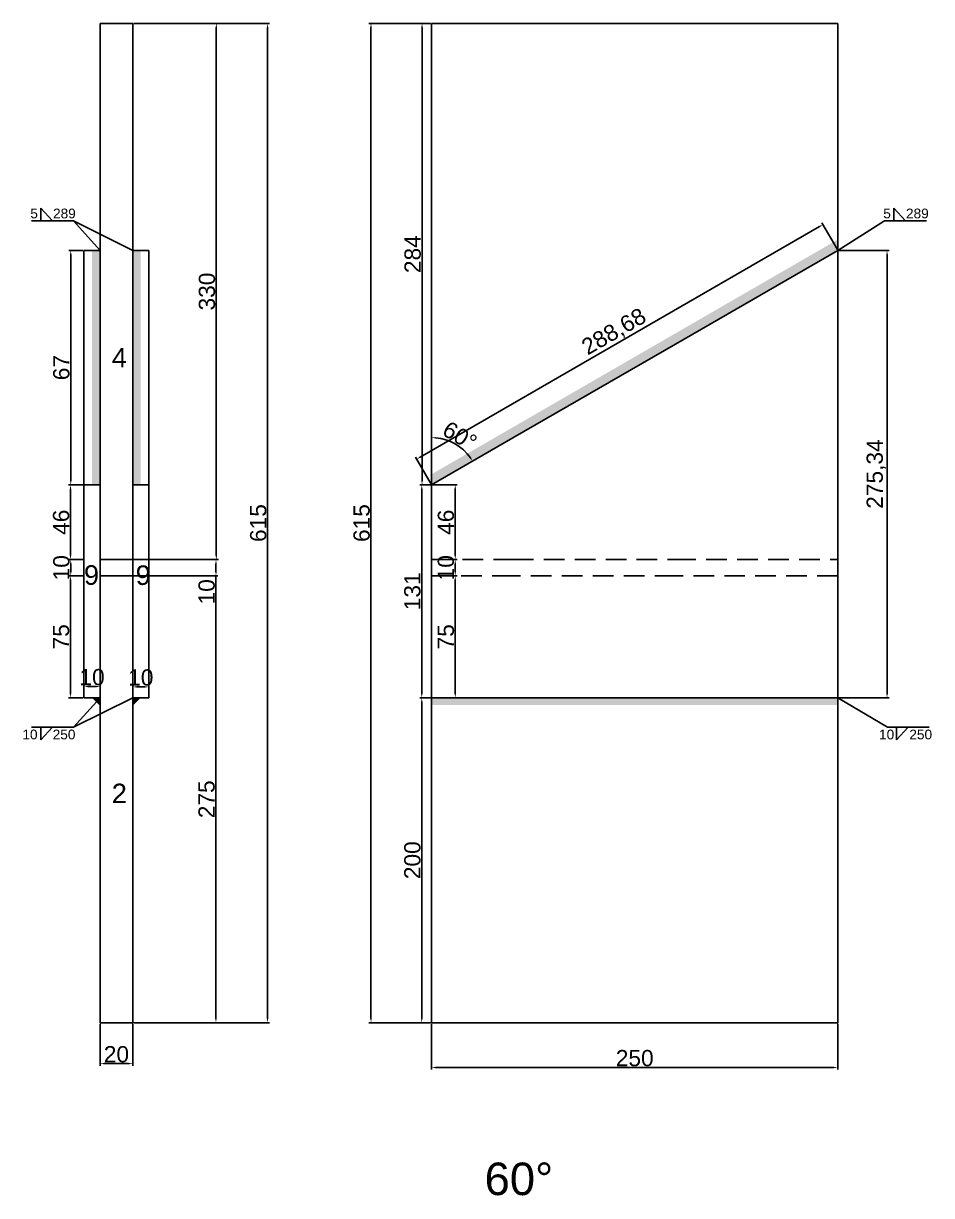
# Model space of a CAD drawing. Header units: millimetres. Extents: x 2042 to 7979, y 1265 to 2032.
# Drawn here: x 3446 to 4005, y 1265 to 1987 of the extents above; entities that cross this region are included whole.
import ezdxf

# ---------------------------------------------------------------- set-up
doc = ezdxf.new("R2010")
doc.units = ezdxf.units.MM
doc.linetypes.add('DASHED', pattern=[19.05, 12.7, -6.35])
for name, color, linetype in [('尺寸标注', 6, 'Continuous'), ('标号', 4, 'Continuous'), ('焊缝', 250, 'Continuous')]:
    doc.layers.add(name, color=color, linetype=linetype)
doc.styles.get("Standard").update_dxf_attribs({"font": 'arial.ttf'})
doc.dimstyles.new('ISO-25-JHF', dxfattribs={"dimtxt": 10, "dimasz": 2.5, "dimexe": 1.25, "dimexo": 0.625, "dimtad": 1, "dimtxsty": 'Standard', "dimcen": 2.5, "dimadec": 0, "dimazin": 0, "dimtfac": 1, "dimtmove": 0, "dimatfit": 3, "dimfxl": 0, "dimarcsym": 0})

# ---------------------------------------------------------------- blocks, each defined once
blk = doc.blocks.new('*D192')
at = {"layer": 'Defpoints', "color": 0, "transparency": 16777216}
for p in [(3697.41, 1957.78), (3797.41, 1760.38), (3716.12, 1724.95), (3697.41, 1702.65), (3697.41, 1342.78)]:
    blk.add_point(p, dxfattribs=at)
at = {"layer": '尺寸标注', "color": 0, "lineweight": -2, "transparency": 16777216}
blk.add_arc((3697.41, 1702.65), 29.11, 34.92197, 85.07803, dxfattribs=at)
at = {"layer": '尺寸标注', "color": 0, "transparency": 16777216}
for points in [[(3699.89, 1731.24), (3699.92, 1732.07), (3697.41, 1731.76)], [(3721.63, 1719.54), (3720.93, 1719.09), (3722.62, 1717.2)]]:
    blk.add_solid(points, dxfattribs=at)
at = {"layer": '尺寸标注', "color": 0, "transparency": 16777216, "insert": (3714.83, 1732.82), "char_height": 10, "attachment_point": 5, "rotation": 330}
blk.add_mtext('60°', dxfattribs=at)
blk = doc.blocks.new('*D193')
at = {"layer": 'Defpoints', "color": 0, "transparency": 16777216}
for p in [(3697.41, 1371.65), (3947.41, 1371.65), (3947.41, 1344.06)]:
    blk.add_point(p, dxfattribs=at)
at = {"layer": '尺寸标注', "color": 0, "lineweight": -2, "transparency": 16777216}
for p, q in [((3697.41, 1371.02), (3697.41, 1342.81)), ((3947.41, 1371.02), (3947.41, 1342.81)), ((3699.91, 1344.06), (3944.91, 1344.06))]:
    blk.add_line(p, q, dxfattribs=at)
at = {"layer": '尺寸标注', "color": 0, "transparency": 16777216}
for points in [[(3699.91, 1344.47), (3699.91, 1343.64), (3697.41, 1344.06)], [(3944.91, 1344.47), (3944.91, 1343.64), (3947.41, 1344.06)]]:
    blk.add_solid(points, dxfattribs=at)
at = {"layer": '尺寸标注', "color": 0, "transparency": 16777216, "insert": (3822.41, 1349.79), "char_height": 10, "attachment_point": 5}
blk.add_mtext('250', dxfattribs=at)
blk = doc.blocks.new('*D255')
at = {"layer": 'Defpoints', "color": 0, "transparency": 16777216}
for p in [(3947.41, 1846.99), (3977.65, 1846.99), (3947.41, 1571.65)]:
    blk.add_point(p, dxfattribs=at)
at = {"layer": '尺寸标注', "color": 0, "lineweight": -2, "transparency": 16777216}
for p, q in [((3948.03, 1846.99), (3978.9, 1846.99)), ((3977.65, 1574.15), (3977.65, 1844.49)), ((3948.03, 1571.65), (3978.9, 1571.65))]:
    blk.add_line(p, q, dxfattribs=at)
at = {"layer": '尺寸标注', "color": 0, "transparency": 16777216}
for points in [[(3977.23, 1844.49), (3978.06, 1844.49), (3977.65, 1846.99)], [(3977.23, 1574.15), (3978.06, 1574.15), (3977.65, 1571.65)]]:
    blk.add_solid(points, dxfattribs=at)
at = {"layer": '尺寸标注', "color": 0, "transparency": 16777216, "insert": (3971.01, 1709.32), "char_height": 10, "attachment_point": 5, "rotation": 90}
blk.add_mtext('275,34', dxfattribs=at)
blk = doc.blocks.new('*D256')
at = {"layer": 'Defpoints', "color": 0, "transparency": 16777216}
for p in [(3697.41, 1646.65), (3711.99, 1646.65), (3697.41, 1571.65)]:
    blk.add_point(p, dxfattribs=at)
at = {"layer": '尺寸标注', "color": 0, "lineweight": -2, "transparency": 16777216}
for p, q in [((3698.03, 1646.65), (3713.24, 1646.65)), ((3711.99, 1574.15), (3711.99, 1644.15)), ((3698.03, 1571.65), (3713.24, 1571.65))]:
    blk.add_line(p, q, dxfattribs=at)
at = {"layer": '尺寸标注', "color": 0, "transparency": 16777216}
for points in [[(3711.58, 1644.15), (3712.41, 1644.15), (3711.99, 1646.65)], [(3711.58, 1574.15), (3712.41, 1574.15), (3711.99, 1571.65)]]:
    blk.add_solid(points, dxfattribs=at)
at = {"layer": '尺寸标注', "color": 0, "transparency": 16777216, "insert": (3706.28, 1609.15), "char_height": 10, "attachment_point": 5, "rotation": 90}
blk.add_mtext('75', dxfattribs=at)
blk = doc.blocks.new('*D257')
at = {"layer": 'Defpoints', "color": 0, "transparency": 16777216}
for p in [(3697.41, 1656.65), (3711.99, 1656.65), (3697.41, 1646.65)]:
    blk.add_point(p, dxfattribs=at)
at = {"layer": '尺寸标注', "color": 0, "lineweight": -2, "transparency": 16777216}
for p, q in [((3698.03, 1656.65), (3713.24, 1656.65)), ((3711.99, 1649.15), (3711.99, 1654.15)), ((3698.03, 1646.65), (3713.24, 1646.65))]:
    blk.add_line(p, q, dxfattribs=at)
at = {"layer": '尺寸标注', "color": 0, "transparency": 16777216}
for points in [[(3711.58, 1654.15), (3712.41, 1654.15), (3711.99, 1656.65)], [(3711.58, 1649.15), (3712.41, 1649.15), (3711.99, 1646.65)]]:
    blk.add_solid(points, dxfattribs=at)
at = {"layer": '尺寸标注', "color": 0, "transparency": 16777216, "insert": (3706.26, 1651.65), "char_height": 10, "attachment_point": 5, "rotation": 90}
blk.add_mtext('10', dxfattribs=at)
blk = doc.blocks.new('*D194')
at = {"layer": 'Defpoints', "color": 0, "transparency": 16777216}
for p in [(3697.41, 1702.65), (3711.99, 1702.65), (3697.41, 1656.65)]:
    blk.add_point(p, dxfattribs=at)
at = {"layer": '尺寸标注', "color": 0, "lineweight": -2, "transparency": 16777216}
for p, q in [((3698.03, 1702.65), (3713.24, 1702.65)), ((3711.99, 1659.15), (3711.99, 1700.15)), ((3698.03, 1656.65), (3713.24, 1656.65))]:
    blk.add_line(p, q, dxfattribs=at)
at = {"layer": '尺寸标注', "color": 0, "transparency": 16777216}
for points in [[(3711.58, 1700.15), (3712.41, 1700.15), (3711.99, 1702.65)], [(3711.58, 1659.15), (3712.41, 1659.15), (3711.99, 1656.65)]]:
    blk.add_solid(points, dxfattribs=at)
at = {"layer": '尺寸标注', "color": 0, "transparency": 16777216, "insert": (3706.26, 1679.65), "char_height": 10, "attachment_point": 5, "rotation": 90}
blk.add_mtext('46', dxfattribs=at)
blk = doc.blocks.new('*D195')
at = {"layer": 'Defpoints', "color": 0, "transparency": 16777216}
for p in [(3691.37, 1702.65), (3697.41, 1702.65), (3697.41, 1571.65)]:
    blk.add_point(p, dxfattribs=at)
at = {"layer": '尺寸标注', "color": 0, "lineweight": -2, "transparency": 16777216}
for p, q in [((3696.78, 1702.65), (3690.12, 1702.65)), ((3691.37, 1574.15), (3691.37, 1700.15)), ((3696.78, 1571.65), (3690.12, 1571.65))]:
    blk.add_line(p, q, dxfattribs=at)
at = {"layer": '尺寸标注', "color": 0, "transparency": 16777216}
for points in [[(3690.96, 1700.15), (3691.79, 1700.15), (3691.37, 1702.65)], [(3690.96, 1574.15), (3691.79, 1574.15), (3691.37, 1571.65)]]:
    blk.add_solid(points, dxfattribs=at)
at = {"layer": '尺寸标注', "color": 0, "transparency": 16777216, "insert": (3685.64, 1637.15), "char_height": 10, "attachment_point": 5, "rotation": 90}
blk.add_mtext('131', dxfattribs=at)
blk = doc.blocks.new('*D196')
at = {"layer": 'Defpoints', "color": 0, "transparency": 16777216}
for p in [(3660.15, 1986.65), (3697.41, 1986.65), (3697.41, 1371.65)]:
    blk.add_point(p, dxfattribs=at)
at = {"layer": '尺寸标注', "color": 0, "lineweight": -2, "transparency": 16777216}
for p, q in [((3696.78, 1986.65), (3658.9, 1986.65)), ((3660.15, 1374.15), (3660.15, 1984.15)), ((3696.78, 1371.65), (3658.9, 1371.65))]:
    blk.add_line(p, q, dxfattribs=at)
at = {"layer": '尺寸标注', "color": 0, "transparency": 16777216}
for points in [[(3659.73, 1984.15), (3660.57, 1984.15), (3660.15, 1986.65)], [(3659.73, 1374.15), (3660.57, 1374.15), (3660.15, 1371.65)]]:
    blk.add_solid(points, dxfattribs=at)
at = {"layer": '尺寸标注', "color": 0, "transparency": 16777216, "insert": (3654.42, 1679.15), "char_height": 10, "attachment_point": 5, "rotation": 90}
blk.add_mtext('615', dxfattribs=at)
blk = doc.blocks.new('*D259')
at = {"layer": 'Defpoints', "color": 0, "transparency": 16777216}
for p in [(3493.52, 1371.65), (3513.52, 1371.65), (3513.52, 1346.45)]:
    blk.add_point(p, dxfattribs=at)
at = {"layer": '尺寸标注', "color": 0, "lineweight": -2, "transparency": 16777216}
for p, q in [((3493.52, 1371.02), (3493.52, 1345.2)), ((3513.52, 1371.02), (3513.52, 1345.2)), ((3496.02, 1346.45), (3511.02, 1346.45))]:
    blk.add_line(p, q, dxfattribs=at)
at = {"layer": '尺寸标注', "color": 0, "transparency": 16777216}
for points in [[(3496.02, 1346.87), (3496.02, 1346.03), (3493.52, 1346.45)], [(3511.02, 1346.87), (3511.02, 1346.03), (3513.52, 1346.45)]]:
    blk.add_solid(points, dxfattribs=at)
at = {"layer": '尺寸标注', "color": 0, "transparency": 16777216, "insert": (3503.52, 1352.18), "char_height": 10, "attachment_point": 5}
blk.add_mtext('20', dxfattribs=at)
blk = doc.blocks.new('*D260')
at = {"layer": 'Defpoints', "color": 0, "transparency": 16777216}
for p in [(3493.52, 1578.53), (3483.52, 1571.65), (3493.52, 1571.65)]:
    blk.add_point(p, dxfattribs=at)
at = {"layer": '尺寸标注', "color": 0, "lineweight": -2, "transparency": 16777216}
for p, q in [((3483.52, 1572.27), (3483.52, 1579.78)), ((3486.02, 1578.53), (3491.02, 1578.53)), ((3493.52, 1572.27), (3493.52, 1579.78))]:
    blk.add_line(p, q, dxfattribs=at)
at = {"layer": '尺寸标注', "color": 0, "transparency": 16777216}
for points in [[(3486.02, 1578.95), (3486.02, 1578.11), (3483.52, 1578.53)], [(3491.02, 1578.95), (3491.02, 1578.11), (3493.52, 1578.53)]]:
    blk.add_solid(points, dxfattribs=at)
at = {"layer": '尺寸标注', "color": 0, "transparency": 16777216, "insert": (3488.52, 1584.26), "char_height": 10, "attachment_point": 5}
blk.add_mtext('10', dxfattribs=at)
blk = doc.blocks.new('*D261')
at = {"layer": 'Defpoints', "color": 0, "transparency": 16777216}
for p in [(3523.52, 1578.32), (3513.52, 1571.65), (3523.52, 1571.65)]:
    blk.add_point(p, dxfattribs=at)
at = {"layer": '尺寸标注', "color": 0, "lineweight": -2, "transparency": 16777216}
for p, q in [((3513.52, 1572.27), (3513.52, 1579.57)), ((3516.02, 1578.32), (3521.02, 1578.32)), ((3523.52, 1572.27), (3523.52, 1579.57))]:
    blk.add_line(p, q, dxfattribs=at)
at = {"layer": '尺寸标注', "color": 0, "transparency": 16777216}
for points in [[(3516.02, 1578.73), (3516.02, 1577.9), (3513.52, 1578.32)], [(3521.02, 1578.73), (3521.02, 1577.9), (3523.52, 1578.32)]]:
    blk.add_solid(points, dxfattribs=at)
at = {"layer": '尺寸标注', "color": 0, "transparency": 16777216, "insert": (3518.52, 1584.05), "char_height": 10, "attachment_point": 5}
blk.add_mtext('10', dxfattribs=at)
blk = doc.blocks.new('*D208')
at = {"layer": 'Defpoints', "color": 0, "transparency": 16777216}
for p in [(3513.52, 1986.65), (3513.52, 1656.65), (3564.99, 1656.65)]:
    blk.add_point(p, dxfattribs=at)
at = {"layer": '尺寸标注', "color": 0, "lineweight": -2, "transparency": 16777216}
for p, q in [((3514.15, 1986.65), (3566.24, 1986.65)), ((3564.99, 1984.15), (3564.99, 1659.15)), ((3514.15, 1656.65), (3566.24, 1656.65))]:
    blk.add_line(p, q, dxfattribs=at)
at = {"layer": '尺寸标注', "color": 0, "transparency": 16777216}
for points in [[(3564.57, 1984.15), (3565.41, 1984.15), (3564.99, 1986.65)], [(3564.57, 1659.15), (3565.41, 1659.15), (3564.99, 1656.65)]]:
    blk.add_solid(points, dxfattribs=at)
at = {"layer": '尺寸标注', "color": 0, "transparency": 16777216, "insert": (3559.26, 1821.65), "char_height": 10, "attachment_point": 5, "rotation": 90}
blk.add_mtext('330', dxfattribs=at)
blk = doc.blocks.new('*D209')
at = {"layer": 'Defpoints', "color": 0, "transparency": 16777216}
for p in [(3564.99, 1656.65), (3564.78, 1646.65), (3564.99, 1646.65)]:
    blk.add_point(p, dxfattribs=at)
at = {"layer": '尺寸标注', "color": 0, "lineweight": -2, "transparency": 16777216}
for p, q in [((3564.37, 1656.65), (3563.53, 1656.65)), ((3564.78, 1654.15), (3564.78, 1649.15)), ((3564.37, 1646.65), (3563.53, 1646.65)), ((3564.78, 1646.65), (3564.78, 1629.55))]:
    blk.add_line(p, q, dxfattribs=at)
at = {"layer": '尺寸标注', "color": 0, "transparency": 16777216}
for points in [[(3564.37, 1654.15), (3565.2, 1654.15), (3564.78, 1656.65)], [(3564.37, 1649.15), (3565.2, 1649.15), (3564.78, 1646.65)]]:
    blk.add_solid(points, dxfattribs=at)
at = {"layer": '尺寸标注', "color": 0, "transparency": 16777216, "insert": (3559.05, 1636.85), "char_height": 10, "attachment_point": 5, "rotation": 90}
blk.add_mtext('10', dxfattribs=at)
blk = doc.blocks.new('*D297')
at = {"layer": 'Defpoints', "color": 0, "transparency": 16777216}
for p in [(3513.52, 1986.65), (3596.52, 1986.65), (3513.52, 1371.65)]:
    blk.add_point(p, dxfattribs=at)
at = {"layer": '尺寸标注', "color": 0, "lineweight": -2, "transparency": 16777216}
for p, q in [((3514.15, 1986.65), (3597.77, 1986.65)), ((3596.52, 1374.15), (3596.52, 1984.15)), ((3514.15, 1371.65), (3597.77, 1371.65))]:
    blk.add_line(p, q, dxfattribs=at)
at = {"layer": '尺寸标注', "color": 0, "transparency": 16777216}
for points in [[(3596.1, 1984.15), (3596.93, 1984.15), (3596.52, 1986.65)], [(3596.1, 1374.15), (3596.93, 1374.15), (3596.52, 1371.65)]]:
    blk.add_solid(points, dxfattribs=at)
at = {"layer": '尺寸标注', "color": 0, "transparency": 16777216, "insert": (3590.79, 1679.15), "char_height": 10, "attachment_point": 5, "rotation": 90}
blk.add_mtext('615', dxfattribs=at)
blk = doc.blocks.new('*D298')
at = {"layer": 'Defpoints', "color": 0, "transparency": 16777216}
for p in [(3513.52, 1646.65), (3513.52, 1371.65), (3564.75, 1371.65)]:
    blk.add_point(p, dxfattribs=at)
at = {"layer": '尺寸标注', "color": 0, "lineweight": -2, "transparency": 16777216}
for p, q in [((3514.15, 1646.65), (3566, 1646.65)), ((3564.75, 1644.15), (3564.75, 1374.15)), ((3514.15, 1371.65), (3566, 1371.65))]:
    blk.add_line(p, q, dxfattribs=at)
at = {"layer": '尺寸标注', "color": 0, "transparency": 16777216}
for points in [[(3564.33, 1644.15), (3565.17, 1644.15), (3564.75, 1646.65)], [(3564.33, 1374.15), (3565.17, 1374.15), (3564.75, 1371.65)]]:
    blk.add_solid(points, dxfattribs=at)
at = {"layer": '尺寸标注', "color": 0, "transparency": 16777216, "insert": (3559.02, 1509.15), "char_height": 10, "attachment_point": 5, "rotation": 90}
blk.add_mtext('275', dxfattribs=at)
blk = doc.blocks.new('*D299')
at = {"layer": 'Defpoints', "color": 0, "transparency": 16777216}
for p in [(3475.2, 1646.65), (3483.52, 1646.65), (3483.52, 1571.65)]:
    blk.add_point(p, dxfattribs=at)
at = {"layer": '尺寸标注', "color": 0, "lineweight": -2, "transparency": 16777216}
for p, q in [((3482.9, 1646.65), (3473.95, 1646.65)), ((3475.2, 1574.15), (3475.2, 1644.15)), ((3482.9, 1571.65), (3473.95, 1571.65))]:
    blk.add_line(p, q, dxfattribs=at)
at = {"layer": '尺寸标注', "color": 0, "transparency": 16777216}
for points in [[(3474.78, 1644.15), (3475.61, 1644.15), (3475.2, 1646.65)], [(3474.78, 1574.15), (3475.61, 1574.15), (3475.2, 1571.65)]]:
    blk.add_solid(points, dxfattribs=at)
at = {"layer": '尺寸标注', "color": 0, "transparency": 16777216, "insert": (3469.49, 1609.15), "char_height": 10, "attachment_point": 5, "rotation": 90}
blk.add_mtext('75', dxfattribs=at)
blk = doc.blocks.new('*D300')
at = {"layer": 'Defpoints', "color": 0, "transparency": 16777216}
for p in [(3475.25, 1702.65), (3483.52, 1702.65), (3483.52, 1656.65)]:
    blk.add_point(p, dxfattribs=at)
at = {"layer": '尺寸标注', "color": 0, "lineweight": -2, "transparency": 16777216}
for p, q in [((3482.9, 1702.65), (3474, 1702.65)), ((3475.25, 1659.15), (3475.25, 1700.15)), ((3482.9, 1656.65), (3474, 1656.65))]:
    blk.add_line(p, q, dxfattribs=at)
at = {"layer": '尺寸标注', "color": 0, "transparency": 16777216}
for points in [[(3474.84, 1700.15), (3475.67, 1700.15), (3475.25, 1702.65)], [(3474.84, 1659.15), (3475.67, 1659.15), (3475.25, 1656.65)]]:
    blk.add_solid(points, dxfattribs=at)
at = {"layer": '尺寸标注', "color": 0, "transparency": 16777216, "insert": (3469.52, 1679.65), "char_height": 10, "attachment_point": 5, "rotation": 90}
blk.add_mtext('46', dxfattribs=at)
blk = doc.blocks.new('*D210')
at = {"layer": 'Defpoints', "color": 0, "transparency": 16777216}
for p in [(3475.4, 1656.65), (3483.52, 1656.65), (3483.52, 1646.65)]:
    blk.add_point(p, dxfattribs=at)
at = {"layer": '尺寸标注', "color": 0, "lineweight": -2, "transparency": 16777216}
for p, q in [((3482.9, 1656.65), (3474.15, 1656.65)), ((3475.4, 1649.15), (3475.4, 1654.15)), ((3482.9, 1646.65), (3474.15, 1646.65))]:
    blk.add_line(p, q, dxfattribs=at)
at = {"layer": '尺寸标注', "color": 0, "transparency": 16777216}
for points in [[(3474.99, 1654.15), (3475.82, 1654.15), (3475.4, 1656.65)], [(3474.99, 1649.15), (3475.82, 1649.15), (3475.4, 1646.65)]]:
    blk.add_solid(points, dxfattribs=at)
at = {"layer": '尺寸标注', "color": 0, "transparency": 16777216, "insert": (3469.67, 1651.65), "char_height": 10, "attachment_point": 5, "rotation": 90}
blk.add_mtext('10', dxfattribs=at)
blk = doc.blocks.new('*D301')
at = {"layer": 'Defpoints', "color": 0, "transparency": 16777216}
for p in [(3475.4, 1846.99), (3483.52, 1846.99), (3483.52, 1702.65)]:
    blk.add_point(p, dxfattribs=at)
at = {"layer": '尺寸标注', "color": 0, "lineweight": -2, "transparency": 16777216}
for p, q in [((3482.9, 1846.99), (3474.15, 1846.99)), ((3475.4, 1705.15), (3475.4, 1844.49)), ((3482.9, 1702.65), (3474.15, 1702.65))]:
    blk.add_line(p, q, dxfattribs=at)
at = {"layer": '尺寸标注', "color": 0, "transparency": 16777216}
for points in [[(3474.99, 1844.49), (3475.82, 1844.49), (3475.4, 1846.99)], [(3474.99, 1705.15), (3475.82, 1705.15), (3475.4, 1702.65)]]:
    blk.add_solid(points, dxfattribs=at)
at = {"layer": '尺寸标注', "color": 0, "transparency": 16777216, "insert": (3469.67, 1774.82), "char_height": 10, "attachment_point": 5, "rotation": 90}
blk.add_mtext('67', dxfattribs=at)
blk = doc.blocks.new('*D302')
at = {"layer": 'Defpoints', "color": 0, "transparency": 16777216}
for p in [(3938.24, 1862.87), (3947.41, 1846.99), (3697.41, 1702.65)]:
    blk.add_point(p, dxfattribs=at)
at = {"layer": '尺寸标注', "color": 0, "lineweight": -2, "transparency": 16777216}
for p, q in [((3690.4, 1719.78), (3936.07, 1861.62)), ((3947.1, 1847.53), (3937.61, 1863.95)), ((3697.1, 1703.19), (3687.61, 1719.61))]:
    blk.add_line(p, q, dxfattribs=at)
at = {"layer": '尺寸标注', "color": 0, "transparency": 16777216}
for points in [[(3935.87, 1861.98), (3936.28, 1861.26), (3938.24, 1862.87)], [(3690.2, 1720.14), (3690.61, 1719.42), (3688.24, 1718.53)]]:
    blk.add_solid(points, dxfattribs=at)
at = {"layer": '尺寸标注', "color": 0, "transparency": 16777216, "insert": (3809.92, 1796.44), "char_height": 10, "attachment_point": 5, "rotation": 30}
blk.add_mtext('288,68', dxfattribs=at)
blk = doc.blocks.new('*D212')
at = {"layer": 'Defpoints', "color": 0, "transparency": 16777216}
for p in [(3697.41, 1986.65), (3691.54, 1702.65), (3697.41, 1702.65)]:
    blk.add_point(p, dxfattribs=at)
at = {"layer": '尺寸标注', "color": 0, "lineweight": -2, "transparency": 16777216}
for p, q in [((3696.78, 1986.65), (3690.29, 1986.65)), ((3691.54, 1984.15), (3691.54, 1705.15)), ((3696.78, 1702.65), (3690.29, 1702.65))]:
    blk.add_line(p, q, dxfattribs=at)
at = {"layer": '尺寸标注', "color": 0, "transparency": 16777216}
for points in [[(3691.12, 1984.15), (3691.95, 1984.15), (3691.54, 1986.65)], [(3691.12, 1705.15), (3691.95, 1705.15), (3691.54, 1702.65)]]:
    blk.add_solid(points, dxfattribs=at)
at = {"layer": '尺寸标注', "color": 0, "transparency": 16777216, "insert": (3685.81, 1844.65), "char_height": 10, "attachment_point": 5, "rotation": 90}
blk.add_mtext('284', dxfattribs=at)
blk = doc.blocks.new('*D303')
at = {"layer": 'Defpoints', "color": 0, "transparency": 16777216}
for p in [(3697.41, 1571.65), (3691.37, 1371.65), (3697.41, 1371.65)]:
    blk.add_point(p, dxfattribs=at)
at = {"layer": '尺寸标注', "color": 0, "lineweight": -2, "transparency": 16777216}
for p, q in [((3696.78, 1571.65), (3690.12, 1571.65)), ((3691.37, 1569.15), (3691.37, 1374.15)), ((3696.78, 1371.65), (3690.12, 1371.65))]:
    blk.add_line(p, q, dxfattribs=at)
at = {"layer": '尺寸标注', "color": 0, "transparency": 16777216}
for points in [[(3690.96, 1569.15), (3691.79, 1569.15), (3691.37, 1571.65)], [(3690.96, 1374.15), (3691.79, 1374.15), (3691.37, 1371.65)]]:
    blk.add_solid(points, dxfattribs=at)
at = {"layer": '尺寸标注', "color": 0, "transparency": 16777216, "insert": (3685.64, 1471.65), "char_height": 10, "attachment_point": 5, "rotation": 90}
blk.add_mtext('200', dxfattribs=at)

msp = doc.modelspace()

# ---------------------------------------------------------------- hatches: boundary and pattern name
at = {"layer": '焊缝'}
h = msp.add_hatch(color=250, dxfattribs=at)
h.dxf.hatch_style = 1
h.paths.add_polyline_path([(3493.522, 1846.986), (3488.537, 1846.986), (3488.537, 1702.648), (3493.537, 1702.648)])
h = msp.add_hatch(color=250, dxfattribs=at)
h.dxf.hatch_style = 1
h.paths.add_polyline_path([(3518.522, 1846.986), (3513.537, 1846.986), (3513.537, 1702.648), (3518.537, 1702.648)])
h = msp.add_hatch(color=250, dxfattribs=at)
h.dxf.hatch_style = 1
h.paths.add_polyline_path([(3697.408, 1709.194), (3697.408, 1702.648), (3947.408, 1846.986), (3947.408, 1853.654)])
h = msp.add_hatch(color=250, dxfattribs=at)
h.dxf.hatch_style = 1
h.paths.add_polyline_path([(3493.522, 1566.648), (3488.522, 1571.648), (3493.522, 1571.648)])
h = msp.add_hatch(color=250, dxfattribs=at)
h.dxf.hatch_style = 1
h.paths.add_polyline_path([(3513.522, 1566.648), (3518.522, 1571.648), (3513.522, 1571.648)])
h = msp.add_hatch(color=250, dxfattribs=at)
h.dxf.hatch_style = 1
h.paths.add_polyline_path([(3697.408, 1572.078), (3697.408, 1567.078), (3947.408, 1567.078), (3947.408, 1572.078)])

# ---------------------------------------------------------------- linework, layer by layer
for p, q in [((3493.522, 1986.648), (3513.522, 1986.648)), ((3493.522, 1986.648), (3493.522, 1656.648)), ((3513.522, 1986.648), (3513.522, 1656.648)), ((3697.408, 1371.648), (3697.408, 1986.648)), ((3947.408, 1986.648), (3697.408, 1986.648)), ((3947.408, 1986.648), (3947.408, 1371.648)), ((3947.408, 1371.648), (3947.408, 1986.648)), ((3483.522, 1846.986), (3483.522, 1571.648)), ((3493.522, 1846.986), (3483.522, 1846.986)), ((3523.522, 1846.986), (3513.522, 1846.986)), ((3523.522, 1846.986), (3523.522, 1571.648)), ((3847.408, 1789.251), (3947.408, 1846.986)), ((3747.408, 1731.516), (3847.408, 1789.251)), ((3697.408, 1702.648), (3747.408, 1731.516)), ((3493.522, 1702.648), (3483.522, 1702.648)), ((3523.522, 1702.648), (3513.522, 1702.648)), ((3513.522, 1656.648), (3493.522, 1656.648)), ((3493.522, 1656.648), (3493.522, 1646.648)), ((3513.522, 1656.648), (3513.522, 1646.648)), ((3513.522, 1646.648), (3493.522, 1646.648)), ((3493.522, 1371.648), (3493.522, 1646.648)), ((3513.522, 1371.648), (3513.522, 1646.648)), ((3483.522, 1571.648), (3493.522, 1571.648)), ((3523.522, 1571.648), (3513.522, 1571.648)), ((3747.408, 1571.648), (3697.408, 1571.648)), ((3847.408, 1571.648), (3747.408, 1571.648)), ((3947.408, 1571.648), (3847.408, 1571.648)), ((3493.522, 1371.648), (3513.522, 1371.648)), ((3747.408, 1371.648), (3697.408, 1371.648)), ((3847.408, 1371.648), (3747.408, 1371.648)), ((3947.408, 1371.648), (3847.408, 1371.648))]:
    msp.add_line(p, q)
at = {"linetype": 'DASHED'}
for p, q in [((3697.408, 1656.648), (3747.408, 1656.648)), ((3747.408, 1656.648), (3847.408, 1656.648)), ((3847.408, 1656.648), (3947.408, 1656.648)), ((3747.408, 1646.648), (3697.408, 1646.648)), ((3847.408, 1646.648), (3747.408, 1646.648)), ((3947.408, 1646.648), (3847.408, 1646.648))]:
    msp.add_line(p, q, dxfattribs=at)
at = {"layer": '尺寸标注'}
for p, q in [((3457.018, 1865.176), (3457.018, 1872.94)), ((3457.018, 1872.94), (3464.25, 1865.176)), ((3981.816, 1872.94), (3989.047, 1865.176)), ((3981.816, 1872.94), (3981.816, 1865.176)), ((3477.131, 1865.176), (3451.368, 1865.176)), ((3493.522, 1846.986), (3477.131, 1865.176)), ((3477.131, 1865.176), (3513.522, 1846.986)), ((3947.408, 1846.986), (3976.166, 1865.176)), ((4001.929, 1865.176), (3976.166, 1865.176)), ((3697.408, 1702.648), (3696.536, 1702.648)), ((3493.522, 1571.648), (3477.131, 1553.459)), ((3477.131, 1553.459), (3513.522, 1571.648)), ((3947.408, 1571.648), (3977.858, 1553.459)), ((3477.131, 1553.459), (3451.368, 1553.459)), ((3457.018, 1553.459), (3457.018, 1545.694)), ((3457.018, 1545.694), (3464.25, 1553.459)), ((4003.621, 1553.459), (3977.858, 1553.459)), ((3983.508, 1553.459), (3983.508, 1545.694)), ((3983.508, 1545.694), (3990.74, 1553.459))]:
    msp.add_line(p, q, dxfattribs=at)

# ---------------------------------------------------------------- texts
at = {"insert": (3730.031, 1285.542), "char_height": 20, "attachment_point": 1}
msp.add_mtext_dynamic_manual_height_columns('60° ', width=70.10425, gutter_width=12.5, heights=[0], dxfattribs=at)
at = {"layer": '尺寸标注', "char_height": 6}
for s, insert, attachment_point in [('5    289', (3450.548, 1872.693), 1), ('5    289', (3975.346, 1872.693), 1), ('\\pt0;10    250', (3445.676, 1545.942), 7), ('10    250', (3972.751, 1545.942), 7)]:
    msp.add_mtext_dynamic_manual_height_columns(s, width=68.30832, gutter_width=12.5, heights=[0], dxfattribs=dict(at, insert=insert, attachment_point=attachment_point))
at = {"layer": '标号', "char_height": 12, "attachment_point": 7}
for s, insert in [('4', (3500.658, 1774.938)), ('9 ', (3483.522, 1641.002)), ('9 ', (3515.343, 1640.9)), ('2 ', (3500.658, 1506.764))]:
    msp.add_mtext_dynamic_manual_height_columns(s, width=70.10425, gutter_width=12.5, heights=[0], dxfattribs=dict(at, insert=insert))

# ---------------------------------------------------------------- dimensions: what is measured, and where the dimension line sits
at = {"layer": '尺寸标注'}
for p1, p2, distance, picture, middle in [((3513.522, 1986.648), (3513.522, 1656.648), 51.469, '*D208', (3559.257, 1821.648)), ((3513.522, 1371.648), (3513.522, 1986.648), -82.995, '*D297', (3590.787, 1679.148)), ((3697.408, 1371.648), (3697.408, 1986.648), 37.259, '*D196', (3654.418, 1679.148)), ((3697.408, 1986.648), (3697.408, 1702.648), -5.871, '*D212', (3685.806, 1844.648)), ((3697.408, 1702.648), (3947.408, 1846.986), 18.338, '*D302', (3809.922, 1796.444)), ((3947.408, 1571.648), (3947.408, 1846.986), -30.24, '*D255', (3971.014, 1709.317)), ((3483.522, 1656.648), (3483.522, 1702.648), 8.269, '*D300', (3469.523, 1679.648)), ((3697.408, 1571.648), (3697.408, 1702.648), 6.034, '*D195', (3685.64, 1637.148)), ((3697.408, 1656.648), (3697.408, 1702.648), -14.585, '*D194', (3706.263, 1679.648)), ((3564.991, 1656.648), (3564.991, 1646.648), -0.208, '*D209', (3559.052, 1636.849)), ((3483.522, 1571.648), (3483.522, 1646.648), 8.327, '*D299', (3469.486, 1609.148)), ((3513.522, 1646.648), (3513.522, 1371.648), 51.227, '*D298', (3559.018, 1509.148)), ((3697.408, 1571.648), (3697.408, 1646.648), -14.585, '*D256', (3706.283, 1609.148)), ((3697.408, 1571.648), (3697.408, 1371.648), -6.034, '*D303', (3685.643, 1471.648)), ((3697.408, 1371.648), (3947.408, 1371.648), -27.59, '*D193', (3822.408, 1349.789))]:
    dim = msp.add_aligned_dim(p1=p1, p2=p2, distance=distance, dimstyle='ISO-25-JHF', dxfattribs=at)
    dim.commit()
    dim.dimension.update_dxf_attribs({"geometry": picture, "text_midpoint": middle})
dim = msp.add_angular_dim_2l(base=(3716.121, 1724.949), line1=((3697.408, 1342.781), (3697.408, 1957.781)), line2=((3697.408, 1702.648), (3797.408, 1760.383)), dimstyle='ISO-25-JHF', dxfattribs=at)
dim.commit()
dim.dimension.update_dxf_attribs({"geometry": '*D192', "text_midpoint": (3714.829, 1732.822)})
dim = msp.add_aligned_dim(p1=(3483.522, 1702.648), p2=(3483.522, 1846.986), distance=8.118, text='67', dimstyle='ISO-25-JHF', dxfattribs=at)
dim.commit()
dim.dimension.update_dxf_attribs({"geometry": '*D301', "text_midpoint": (3469.674, 1774.817)})
for base, p1, p2, angle, picture, middle in [((3475.404, 1656.648), (3483.522, 1646.648), (3483.522, 1656.648), 90, '*D210', (3475.404, 1651.648)), ((3711.994, 1656.648), (3697.408, 1646.648), (3697.408, 1656.648), 90, '*D257', (3711.994, 1651.648)), ((3493.522, 1578.531), (3483.522, 1571.648), (3493.522, 1571.648), 0, '*D260', (3488.522, 1578.531)), ((3523.522, 1578.317), (3513.522, 1571.648), (3523.522, 1571.648), 0, '*D261', (3518.522, 1578.317)), ((3513.522, 1346.45), (3493.522, 1371.648), (3513.522, 1371.648), 0, '*D259', (3503.522, 1346.45))]:
    dim = msp.add_linear_dim(base=base, p1=p1, p2=p2, angle=angle, dimstyle='ISO-25-JHF', dxfattribs=at)
    dim.commit()
    dim.dimension.update_dxf_attribs({"geometry": picture, "text_midpoint": middle, "dimtype": 161})

doc.saveas('drawing.dxf')
